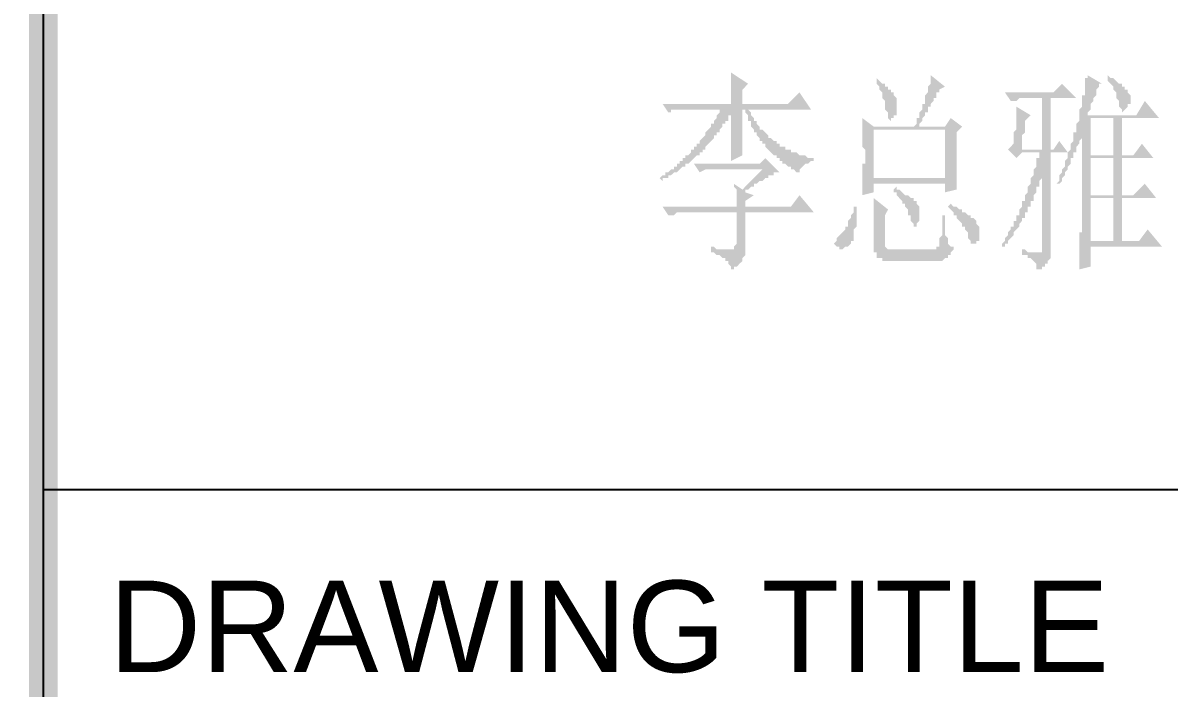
# Model space of a CAD drawing. Header units: inches. Extents: x 11 to 286, y 6 to 196.
# Drawn here: x 254.22 to 271.22, y 123.98 to 133.84 of the extents above; entities that cross this region are included whole.
import ezdxf

# ---------------------------------------------------------------- set-up
doc = ezdxf.new("R2010")
doc.units = ezdxf.units.IN
doc.header["$MEASUREMENT"] = 0
doc.layers.add('PDF_几何图形', color=7, linetype='Continuous')
doc.layers.add('PDF_文字', color=7, linetype='Continuous')
doc.layers.add('PDF_实体填充', color=7, linetype='Continuous', true_color=0xffffff)
doc.styles.add('PDF Courier New', font='Arial', dxfattribs={"height": 0.2})

msp = doc.modelspace()

# ---------------------------------------------------------------- hatches: boundary and pattern name
at = {"layer": 'PDF_实体填充', "transparency": 33554559}
h = msp.add_hatch(color=7, dxfattribs=at)
h.paths.add_polyline_path([(254.734, 9.031), (254.31, 9.454), (14.661, 9.031)], flags=0)
h.paths.add_polyline_path([(254.31, 9.454), (14.661, 9.031), (15.085, 9.454)], flags=0)
h.paths.add_polyline_path([(14.661, 9.031), (15.085, 9.454), (14.661, 191.445)], flags=0)
h.paths.add_polyline_path([(15.085, 9.454), (14.661, 191.445), (15.085, 191.022)], flags=0)
h.paths.add_polyline_path([(14.661, 191.445), (15.085, 191.022), (254.734, 191.445)], flags=0)
h.paths.add_polyline_path([(15.085, 191.022), (254.734, 191.445), (254.31, 191.022)], flags=0)
h.paths.add_polyline_path([(254.734, 191.445), (254.31, 191.022), (254.734, 9.031)], flags=0)
h.paths.add_polyline_path([(254.31, 191.022), (254.734, 9.031), (254.31, 9.454), (254.31, 191.022)], flags=0)
h = msp.add_hatch(color=7, dxfattribs=at)
h.paths.add_polyline_path([(254.31, 191.445), (254.734, 191.022), (282.716, 191.445)], flags=0)
h.paths.add_polyline_path([(254.734, 191.022), (282.716, 191.445), (282.335, 191.022)], flags=0)
h.paths.add_polyline_path([(282.716, 191.445), (282.335, 191.022), (282.716, 9.031)], flags=0)
h.paths.add_polyline_path([(282.335, 191.022), (282.716, 9.031), (282.335, 9.454)], flags=0)
h.paths.add_polyline_path([(282.716, 9.031), (282.335, 9.454), (254.31, 9.031)], flags=0)
h.paths.add_polyline_path([(282.335, 9.454), (254.31, 9.031), (254.734, 9.454)], flags=0)
h.paths.add_polyline_path([(254.31, 9.031), (254.734, 9.454), (254.31, 191.445)], flags=0)
h.paths.add_polyline_path([(254.734, 9.454), (254.31, 191.445), (254.734, 191.022), (254.734, 9.454)], flags=0)
h = msp.add_hatch(color=7, dxfattribs=at)
h.paths.add_polyline_path([(264.724, 132.644), (264.724, 132.644), (264.724, 132.687), (264.724, 132.687), (264.724, 132.729), (264.724, 132.771), (264.724, 132.771), (264.724, 132.814), (264.724, 132.856), (264.724, 132.898), (264.724, 132.898), (264.724, 132.941), (264.724, 132.983), (264.724, 133.025), (264.724, 133.11), (264.724, 133.11), (264.978, 132.941), (264.894, 132.856), (264.894, 132.644), (265.571, 132.644), (265.74, 132.814), (265.91, 132.56), (264.978, 132.56), (264.978, 132.56), (265.021, 132.517), (265.021, 132.517), (265.021, 132.475), (265.063, 132.433), (265.063, 132.433), (265.063, 132.39), (265.105, 132.39), (265.105, 132.348), (265.105, 132.348), (265.148, 132.306), (265.148, 132.306), (265.148, 132.263), (265.19, 132.263), (265.19, 132.263), (265.232, 132.221), (265.232, 132.221), (265.275, 132.179), (265.275, 132.179), (265.275, 132.136), (265.317, 132.136), (265.317, 132.136), (265.359, 132.094), (265.359, 132.094), (265.402, 132.094), (265.402, 132.052), (265.444, 132.052), (265.444, 132.009), (265.486, 132.009), (265.486, 132.009), (265.529, 132.009), (265.529, 131.967), (265.571, 131.967), (265.613, 131.967), (265.613, 131.925), (265.656, 131.925), (265.656, 131.925), (265.698, 131.925), (265.74, 131.882), (265.74, 131.882), (265.783, 131.882), (265.783, 131.882), (265.825, 131.882), (265.867, 131.84), (265.867, 131.84), (265.91, 131.84), (265.952, 131.84), (265.952, 131.84), (265.952, 131.798), (265.91, 131.798), (265.867, 131.755), (265.867, 131.755), (265.825, 131.755), (265.825, 131.755), (265.783, 131.713), (265.783, 131.713), (265.783, 131.713), (265.74, 131.671), (265.74, 131.671), (265.74, 131.628), (265.74, 131.628), (265.698, 131.628), (265.656, 131.671), (265.656, 131.671), (265.613, 131.671), (265.613, 131.713), (265.571, 131.713), (265.529, 131.755), (265.529, 131.755), (265.486, 131.755), (265.486, 131.798), (265.444, 131.798), (265.444, 131.84), (265.402, 131.84), (265.402, 131.882), (265.359, 131.882), (265.359, 131.882), (265.317, 131.925), (265.317, 131.925), (265.275, 131.967), (265.275, 131.967), (265.232, 132.009), (265.232, 132.009), (265.232, 132.052), (265.19, 132.052), (265.19, 132.094), (265.148, 132.094), (265.148, 132.136), (265.148, 132.136), (265.105, 132.179), (265.105, 132.179), (265.105, 132.221), (265.063, 132.221), (265.063, 132.263), (265.063, 132.263), (265.021, 132.306), (265.021, 132.348), (265.021, 132.348), (265.021, 132.39), (264.978, 132.39), (264.978, 132.433), (264.978, 132.475), (264.978, 132.475), (264.936, 132.517), (264.936, 132.517), (264.936, 132.56), (264.936, 132.56), (264.894, 132.56), (264.894, 132.517), (264.894, 132.475), (264.894, 132.433), (264.894, 132.39), (264.894, 132.348), (264.894, 132.306), (264.894, 132.263), (264.894, 132.221), (264.894, 132.179), (264.894, 132.136), (264.894, 132.094), (264.894, 132.094), (264.894, 132.052), (264.894, 132.009), (264.894, 132.009), (264.894, 131.967), (264.894, 131.967), (264.894, 131.925), (264.894, 131.925), (264.894, 131.925), (264.894, 131.882), (264.894, 131.882), (264.724, 131.798), (264.724, 131.798), (264.724, 131.84), (264.724, 131.882), (264.724, 131.882), (264.724, 131.925), (264.724, 131.967), (264.724, 132.009), (264.724, 132.009), (264.724, 132.052), (264.724, 132.094), (264.724, 132.094), (264.724, 132.136), (264.724, 132.179), (264.724, 132.221), (264.724, 132.221), (264.724, 132.263), (264.724, 132.306), (264.724, 132.348), (264.724, 132.39), (264.724, 132.433), (264.724, 132.433), (264.724, 132.475), (264.724, 132.517), (264.724, 132.517), (264.724, 132.517), (264.724, 132.475), (264.682, 132.475), (264.682, 132.433), (264.682, 132.39), (264.64, 132.39), (264.64, 132.348), (264.597, 132.348), (264.597, 132.306), (264.597, 132.306), (264.555, 132.263), (264.555, 132.263), (264.555, 132.221), (264.513, 132.221), (264.513, 132.179), (264.47, 132.179), (264.47, 132.136), (264.47, 132.136), (264.428, 132.094), (264.428, 132.094), (264.386, 132.052), (264.386, 132.052), (264.343, 132.009), (264.343, 132.009), (264.343, 131.967), (264.301, 131.967), (264.301, 131.925), (264.259, 131.925), (264.259, 131.882), (264.216, 131.882), (264.216, 131.882), (264.174, 131.84), (264.174, 131.84), (264.132, 131.798), (264.132, 131.798), (264.089, 131.755), (264.089, 131.755), (264.047, 131.755), (264.047, 131.713), (264.005, 131.713), (264.005, 131.713), (263.962, 131.671), (263.962, 131.671), (263.92, 131.628), (263.878, 131.628), (263.878, 131.628), (263.835, 131.586), (263.835, 131.586), (263.793, 131.586), (263.793, 131.544), (263.751, 131.544), (263.708, 131.544), (263.708, 131.501), (263.708, 131.501), (263.666, 131.544), (263.708, 131.586), (263.708, 131.586), (263.751, 131.586), (263.751, 131.628), (263.793, 131.628), (263.835, 131.671), (263.835, 131.671), (263.878, 131.671), (263.878, 131.713), (263.92, 131.713), (263.92, 131.755), (263.962, 131.755), (263.962, 131.798), (264.005, 131.798), (264.005, 131.84), (264.047, 131.84), (264.047, 131.882), (264.089, 131.882), (264.089, 131.882), (264.132, 131.925), (264.132, 131.925), (264.132, 131.967), (264.174, 131.967), (264.174, 132.009), (264.216, 132.009), (264.216, 132.052), (264.259, 132.052), (264.259, 132.094), (264.259, 132.094), (264.301, 132.136), (264.301, 132.136), (264.343, 132.179), (264.343, 132.221), (264.343, 132.221), (264.386, 132.263), (264.386, 132.263), (264.428, 132.306), (264.428, 132.306), (264.428, 132.348), (264.47, 132.348), (264.47, 132.39), (264.47, 132.39), (264.513, 132.433), (264.513, 132.475), (264.513, 132.475), (264.555, 132.517), (264.555, 132.517), (264.555, 132.56), (264.555, 132.56), (264.047, 132.56), (264.005, 132.56), (264.005, 132.56), (263.962, 132.56), (263.962, 132.56), (263.92, 132.56), (263.878, 132.56), (263.878, 132.56), (263.835, 132.56), (263.835, 132.517), (263.793, 132.517), (263.708, 132.644), (264.724, 132.644)], flags=0)
h.paths.add_polyline_path([(264.809, 131.12), (264.809, 131.12), (264.809, 131.163), (264.809, 131.205), (264.809, 131.205), (264.809, 131.247), (264.809, 131.29), (264.809, 131.332), (264.809, 131.332), (264.809, 131.374), (264.767, 131.417), (264.767, 131.459), (264.767, 131.459), (264.894, 131.374), (265.19, 131.671), (264.343, 131.671), (264.259, 131.628), (264.174, 131.755), (265.148, 131.755), (265.232, 131.84), (265.444, 131.628), (265.402, 131.628), (265.402, 131.628), (265.402, 131.628), (265.359, 131.628), (265.359, 131.586), (265.359, 131.586), (265.317, 131.586), (265.317, 131.586), (265.275, 131.586), (265.275, 131.544), (265.232, 131.544), (265.232, 131.544), (265.19, 131.501), (265.148, 131.501), (265.148, 131.501), (265.105, 131.459), (265.063, 131.459), (265.063, 131.417), (265.021, 131.417), (264.978, 131.374), (264.936, 131.374), (264.936, 131.332), (265.063, 131.29), (264.936, 131.205), (264.936, 131.12), (265.613, 131.12), (265.74, 131.29), (265.952, 131.036), (264.936, 131.036), (264.936, 130.528), (264.936, 130.485), (264.936, 130.443), (264.936, 130.443), (264.936, 130.401), (264.894, 130.358), (264.894, 130.358), (264.894, 130.316), (264.894, 130.316), (264.851, 130.274), (264.851, 130.274), (264.809, 130.231), (264.809, 130.231), (264.767, 130.231), (264.767, 130.189), (264.724, 130.189), (264.724, 130.189), (264.724, 130.189), (264.724, 130.231), (264.724, 130.231), (264.682, 130.274), (264.682, 130.274), (264.682, 130.316), (264.682, 130.316), (264.64, 130.316), (264.64, 130.358), (264.597, 130.358), (264.597, 130.358), (264.555, 130.401), (264.513, 130.401), (264.513, 130.401), (264.47, 130.443), (264.428, 130.443), (264.428, 130.443), (264.428, 130.528), (264.428, 130.528), (264.47, 130.528), (264.513, 130.485), (264.555, 130.485), (264.555, 130.485), (264.597, 130.485), (264.597, 130.485), (264.64, 130.485), (264.64, 130.485), (264.682, 130.485), (264.682, 130.485), (264.724, 130.485), (264.724, 130.485), (264.724, 130.485), (264.767, 130.485), (264.767, 130.528), (264.767, 130.528), (264.809, 130.57), (264.809, 130.57), (264.809, 130.612), (264.809, 130.612), (264.809, 131.036), (264.047, 131.036), (264.005, 131.036), (264.005, 131.036), (263.962, 131.036), (263.92, 131.036), (263.92, 131.036), (263.878, 130.993), (263.878, 130.993), (263.835, 130.993), (263.793, 130.993), (263.793, 130.993), (263.708, 131.12), (264.809, 131.12), (264.809, 131.12)], flags=0)
h = msp.add_hatch(color=7, dxfattribs=at)
h.paths.add_polyline_path([(266.841, 131.247), (267.053, 131.078), (267.01, 130.993), (267.01, 130.612), (267.01, 130.57), (267.01, 130.57), (267.01, 130.528), (267.01, 130.528), (267.053, 130.485), (267.053, 130.485), (267.095, 130.485), (267.095, 130.485), (267.688, 130.485), (267.73, 130.485), (267.772, 130.485), (267.772, 130.485), (267.772, 130.528), (267.815, 130.528), (267.815, 130.57), (267.815, 130.612), (267.815, 130.612), (267.815, 130.612), (267.815, 130.655), (267.815, 130.655), (267.857, 130.697), (267.857, 130.739), (267.857, 130.739), (267.857, 130.782), (267.857, 130.824), (267.857, 130.866), (267.857, 130.909), (267.857, 130.951), (267.857, 130.993), (267.857, 130.993), (267.899, 130.993), (267.899, 130.951), (267.899, 130.909), (267.899, 130.866), (267.899, 130.866), (267.899, 130.824), (267.899, 130.782), (267.899, 130.739), (267.899, 130.739), (267.899, 130.697), (267.942, 130.655), (267.942, 130.655), (267.942, 130.655), (267.942, 130.612), (267.942, 130.57), (267.942, 130.57), (267.984, 130.528), (267.984, 130.528), (268.026, 130.528), (268.026, 130.528), (268.026, 130.485), (267.984, 130.443), (267.984, 130.443), (267.984, 130.401), (267.942, 130.401), (267.942, 130.358), (267.899, 130.358), (267.899, 130.358), (267.857, 130.316), (267.857, 130.316), (267.815, 130.316), (267.815, 130.316), (267.815, 130.316), (267.053, 130.316), (267.01, 130.316), (267.01, 130.316), (266.968, 130.316), (266.968, 130.358), (266.926, 130.358), (266.926, 130.358), (266.883, 130.358), (266.883, 130.401), (266.883, 130.401), (266.883, 130.443), (266.841, 130.443), (266.841, 130.485), (266.841, 130.528), (266.841, 130.528), (266.841, 130.57), (266.841, 130.612), (266.841, 130.655), (266.841, 130.697), (266.841, 130.739), (266.841, 130.782), (266.841, 130.824), (266.841, 130.866), (266.841, 130.909), (266.841, 130.951), (266.841, 130.993), (266.841, 130.993), (266.841, 131.036), (266.841, 131.078), (266.841, 131.078), (266.841, 131.12), (266.841, 131.163), (266.841, 131.163), (266.841, 131.163), (266.841, 131.205), (266.841, 131.205), (266.841, 131.247), (266.841, 131.247)], flags=0)
h.paths.add_polyline_path([(267.137, 131.374), (267.18, 131.417), (267.18, 131.374), (267.222, 131.374), (267.264, 131.332), (267.264, 131.332), (267.307, 131.29), (267.349, 131.29), (267.349, 131.29), (267.391, 131.247), (267.391, 131.247), (267.434, 131.247), (267.434, 131.205), (267.434, 131.205), (267.476, 131.205), (267.476, 131.163), (267.476, 131.163), (267.476, 131.163), (267.518, 131.12), (267.518, 131.12), (267.518, 131.078), (267.518, 131.036), (267.518, 131.036), (267.518, 130.993), (267.518, 130.951), (267.518, 130.951), (267.518, 130.909), (267.518, 130.909), (267.476, 130.866), (267.476, 130.824), (267.476, 130.824), (267.476, 130.824), (267.434, 130.824), (267.434, 130.866), (267.434, 130.866), (267.391, 130.909), (267.391, 130.951), (267.391, 130.951), (267.391, 130.993), (267.349, 130.993), (267.349, 131.036), (267.349, 131.036), (267.349, 131.078), (267.307, 131.12), (267.307, 131.12), (267.307, 131.163), (267.264, 131.163), (267.264, 131.205), (267.222, 131.247), (267.222, 131.247), (267.18, 131.29), (267.18, 131.332), (267.137, 131.332), (267.137, 131.374), (267.137, 131.374)], flags=0)
h.paths.add_polyline_path([(267.942, 131.12), (267.984, 131.163), (267.984, 131.163), (268.026, 131.12), (268.026, 131.12), (268.069, 131.12), (268.111, 131.078), (268.111, 131.078), (268.153, 131.078), (268.153, 131.036), (268.196, 131.036), (268.196, 131.036), (268.238, 130.993), (268.238, 130.993), (268.28, 130.993), (268.28, 130.993), (268.28, 130.951), (268.323, 130.951), (268.365, 130.909), (268.365, 130.909), (268.365, 130.866), (268.407, 130.824), (268.407, 130.824), (268.407, 130.824), (268.407, 130.782), (268.407, 130.739), (268.407, 130.697), (268.407, 130.697), (268.407, 130.655), (268.407, 130.612), (268.365, 130.612), (268.365, 130.57), (268.323, 130.57), (268.323, 130.57), (268.323, 130.57), (268.28, 130.57), (268.28, 130.612), (268.28, 130.612), (268.238, 130.655), (268.238, 130.697), (268.238, 130.697), (268.238, 130.739), (268.238, 130.739), (268.196, 130.782), (268.196, 130.782), (268.196, 130.824), (268.153, 130.824), (268.153, 130.866), (268.153, 130.866), (268.111, 130.909), (268.111, 130.909), (268.069, 130.951), (268.069, 130.993), (268.026, 130.993), (268.026, 131.036), (267.984, 131.078), (267.984, 131.078), (267.942, 131.12), (267.942, 131.12), (267.942, 131.12)], flags=0)
h.paths.add_polyline_path([(266.545, 131.12), (266.587, 131.12), (266.587, 131.078), (266.587, 131.036), (266.587, 130.993), (266.587, 130.951), (266.587, 130.909), (266.587, 130.866), (266.587, 130.824), (266.587, 130.824), (266.545, 130.782), (266.545, 130.739), (266.545, 130.739), (266.545, 130.697), (266.545, 130.697), (266.545, 130.655), (266.545, 130.655), (266.545, 130.612), (266.502, 130.612), (266.502, 130.57), (266.502, 130.57), (266.46, 130.528), (266.46, 130.528), (266.418, 130.528), (266.418, 130.528), (266.375, 130.485), (266.375, 130.485), (266.333, 130.485), (266.333, 130.528), (266.291, 130.528), (266.291, 130.528), (266.248, 130.57), (266.248, 130.57), (266.248, 130.57), (266.291, 130.612), (266.291, 130.612), (266.291, 130.655), (266.333, 130.697), (266.333, 130.697), (266.375, 130.739), (266.375, 130.739), (266.375, 130.739), (266.418, 130.782), (266.418, 130.782), (266.418, 130.824), (266.46, 130.824), (266.46, 130.866), (266.46, 130.909), (266.46, 130.909), (266.502, 130.951), (266.502, 130.993), (266.502, 130.993), (266.545, 131.036), (266.545, 131.078), (266.545, 131.12), (266.545, 131.12), (266.545, 131.12)], flags=0)
h.paths.add_polyline_path([(266.883, 133.025), (266.926, 132.983), (266.926, 132.983), (266.968, 132.941), (267.01, 132.941), (267.01, 132.898), (267.053, 132.898), (267.053, 132.898), (267.053, 132.856), (267.095, 132.856), (267.095, 132.814), (267.137, 132.814), (267.137, 132.814), (267.137, 132.771), (267.18, 132.729), (267.18, 132.687), (267.18, 132.687), (267.18, 132.644), (267.18, 132.644), (267.18, 132.602), (267.18, 132.602), (267.18, 132.56), (267.18, 132.517), (267.18, 132.475), (267.137, 132.475), (267.137, 132.433), (267.137, 132.433), (267.095, 132.433), (267.095, 132.39), (267.095, 132.39), (267.053, 132.433), (267.053, 132.433), (267.053, 132.433), (267.053, 132.475), (267.053, 132.517), (267.01, 132.56), (267.01, 132.56), (267.01, 132.602), (267.01, 132.602), (267.01, 132.644), (267.01, 132.687), (267.01, 132.687), (266.968, 132.729), (266.968, 132.729), (266.968, 132.771), (266.968, 132.814), (266.926, 132.856), (266.926, 132.856), (266.926, 132.898), (266.883, 132.941), (266.883, 132.983), (266.883, 132.983), (266.883, 133.025)], flags=0)
h.paths.add_polyline_path([(266.672, 131.29), (266.672, 131.332), (266.672, 131.374), (266.672, 131.374), (266.672, 131.417), (266.672, 131.459), (266.672, 131.501), (266.672, 131.501), (266.672, 131.544), (266.672, 131.586), (266.672, 131.628), (266.672, 131.628), (266.672, 131.671), (266.672, 131.713), (266.672, 131.755), (266.714, 131.755), (266.714, 131.798), (266.714, 131.84), (266.714, 131.882), (266.714, 131.882), (266.714, 131.925), (266.714, 131.925), (266.714, 131.967), (266.672, 132.009), (266.672, 132.052), (266.672, 132.052), (266.672, 132.094), (266.672, 132.136), (266.672, 132.179), (266.672, 132.179), (266.672, 132.221), (266.672, 132.263), (266.672, 132.306), (266.672, 132.306), (266.672, 132.348), (266.672, 132.39), (266.672, 132.433), (266.672, 132.433), (266.841, 132.306), (267.434, 132.306), (267.476, 132.348), (267.476, 132.39), (267.476, 132.433), (267.518, 132.433), (267.518, 132.475), (267.518, 132.517), (267.518, 132.517), (267.561, 132.56), (267.561, 132.602), (267.561, 132.644), (267.603, 132.644), (267.603, 132.687), (267.603, 132.729), (267.603, 132.729), (267.603, 132.771), (267.645, 132.814), (267.645, 132.814), (267.645, 132.856), (267.645, 132.898), (267.645, 132.898), (267.688, 132.941), (267.688, 132.983), (267.688, 132.983), (267.688, 133.025), (267.688, 133.068), (267.688, 133.068), (267.899, 132.898), (267.815, 132.856), (267.815, 132.814), (267.772, 132.814), (267.772, 132.771), (267.772, 132.729), (267.73, 132.729), (267.73, 132.687), (267.688, 132.644), (267.688, 132.644), (267.688, 132.602), (267.645, 132.602), (267.645, 132.56), (267.645, 132.517), (267.603, 132.517), (267.603, 132.475), (267.603, 132.475), (267.561, 132.433), (267.561, 132.39), (267.561, 132.39), (267.518, 132.348), (267.518, 132.348), (267.518, 132.306), (267.899, 132.306), (267.984, 132.433), (268.153, 132.306), (268.069, 132.221), (268.069, 132.179), (268.069, 132.136), (268.069, 132.052), (268.069, 132.009), (268.069, 131.967), (268.069, 131.925), (268.069, 131.882), (268.069, 131.882), (268.069, 131.84), (268.069, 131.798), (268.069, 131.755), (268.069, 131.713), (268.069, 131.671), (268.069, 131.671), (268.069, 131.628), (268.069, 131.586), (268.069, 131.586), (268.069, 131.544), (268.069, 131.501), (268.069, 131.501), (268.069, 131.459), (268.069, 131.459), (268.069, 131.417), (268.069, 131.417), (268.069, 131.417), (268.069, 131.374), (267.899, 131.332), (267.899, 131.459), (266.841, 131.459), (266.841, 131.332), (266.672, 131.29)], flags=0)
h.paths.add_polyline_path([(266.841, 132.263), (266.841, 131.544), (267.899, 131.544), (267.899, 132.263), (266.841, 132.263), (266.841, 132.263)], flags=0)
h = msp.add_hatch(color=7, dxfattribs=at)
h.paths.add_polyline_path([(270.312, 133.025), (270.312, 133.068), (270.355, 133.025), (270.397, 133.025), (270.439, 132.983), (270.439, 132.983), (270.482, 132.941), (270.524, 132.941), (270.524, 132.941), (270.524, 132.898), (270.566, 132.898), (270.566, 132.898), (270.566, 132.856), (270.609, 132.856), (270.609, 132.856), (270.609, 132.814), (270.609, 132.814), (270.651, 132.771), (270.651, 132.729), (270.651, 132.729), (270.651, 132.687), (270.651, 132.644), (270.609, 132.644), (270.609, 132.602), (270.609, 132.602), (270.566, 132.56), (270.566, 132.56), (270.524, 132.517), (270.524, 132.517), (270.524, 132.517), (270.524, 132.56), (270.482, 132.602), (270.482, 132.644), (270.482, 132.644), (270.482, 132.644), (270.482, 132.687), (270.482, 132.687), (270.439, 132.729), (270.439, 132.771), (270.439, 132.771), (270.439, 132.814), (270.397, 132.856), (270.397, 132.856), (270.397, 132.898), (270.355, 132.941), (270.355, 132.941), (270.312, 132.983), (270.312, 133.025), (270.312, 133.025), (270.312, 133.025)], flags=0)
h.paths.add_polyline_path([(270.016, 133.068), (270.228, 132.941), (270.185, 132.941), (270.185, 132.941), (270.185, 132.898), (270.185, 132.898), (270.185, 132.898), (270.143, 132.856), (270.143, 132.814), (270.143, 132.814), (270.143, 132.771), (270.101, 132.729), (270.101, 132.729), (270.101, 132.687), (270.058, 132.644), (270.058, 132.602), (270.058, 132.56), (270.016, 132.517), (270.016, 132.475), (270.736, 132.475), (270.863, 132.687), (271.074, 132.433), (270.524, 132.433), (270.524, 131.882), (270.693, 131.882), (270.82, 132.052), (270.99, 131.84), (270.524, 131.84), (270.524, 131.29), (270.693, 131.29), (270.863, 131.459), (271.032, 131.247), (270.524, 131.247), (270.524, 130.612), (270.778, 130.612), (270.905, 130.782), (271.117, 130.528), (270.058, 130.528), (270.058, 130.231), (269.889, 130.189), (269.889, 130.189), (269.889, 130.189), (269.889, 130.231), (269.889, 130.231), (269.889, 130.274), (269.889, 130.274), (269.889, 130.274), (269.889, 130.316), (269.889, 130.316), (269.889, 130.358), (269.889, 130.358), (269.889, 130.401), (269.889, 130.401), (269.889, 130.443), (269.889, 130.443), (269.889, 130.485), (269.889, 130.528), (269.889, 130.528), (269.889, 130.57), (269.889, 130.57), (269.889, 130.612), (269.889, 130.655), (269.889, 130.655), (269.889, 130.697), (269.889, 130.739), (269.931, 130.739), (269.931, 130.782), (269.931, 130.824), (269.931, 130.824), (269.931, 130.866), (269.931, 130.909), (269.931, 130.951), (269.931, 130.951), (269.931, 130.993), (269.931, 131.036), (269.931, 131.078), (269.931, 131.12), (269.931, 131.163), (269.931, 131.163), (269.931, 131.205), (269.931, 131.247), (269.931, 131.29), (269.931, 131.332), (269.931, 131.374), (269.931, 131.417), (269.931, 131.459), (269.931, 131.501), (269.931, 131.544), (269.931, 131.586), (269.931, 131.628), (269.931, 131.671), (269.931, 131.713), (269.931, 131.755), (269.931, 131.798), (269.931, 131.84), (269.931, 131.882), (269.931, 131.925), (269.931, 131.967), (269.931, 132.009), (269.931, 132.052), (269.931, 132.094), (269.931, 132.136), (269.889, 132.094), (269.889, 132.052), (269.889, 132.052), (269.847, 132.009), (269.847, 131.967), (269.847, 131.925), (269.804, 131.925), (269.804, 131.882), (269.804, 131.84), (269.762, 131.84), (269.762, 131.798), (269.762, 131.755), (269.762, 131.755), (269.72, 131.713), (269.72, 131.671), (269.72, 131.671), (269.677, 131.628), (269.677, 131.628), (269.677, 131.586), (269.635, 131.544), (269.635, 131.544), (269.635, 131.501), (269.635, 131.501), (269.593, 131.459), (269.593, 131.459), (269.55, 131.459), (269.593, 131.501), (269.593, 131.544), (269.593, 131.544), (269.593, 131.586), (269.635, 131.628), (269.635, 131.671), (269.635, 131.671), (269.677, 131.713), (269.677, 131.755), (269.677, 131.755), (269.677, 131.798), (269.72, 131.84), (269.72, 131.84), (269.72, 131.882), (269.72, 131.925), (269.72, 131.925), (269.762, 131.967), (269.762, 132.009), (269.762, 132.052), (269.762, 132.052), (269.804, 132.094), (269.804, 132.136), (269.804, 132.136), (269.804, 132.179), (269.804, 132.221), (269.847, 132.221), (269.847, 132.263), (269.847, 132.263), (269.847, 132.306), (269.847, 132.348), (269.847, 132.348), (269.889, 132.39), (269.889, 132.433), (269.889, 132.433), (269.889, 132.475), (269.889, 132.517), (269.889, 132.517), (269.889, 132.56), (269.931, 132.602), (269.931, 132.644), (269.931, 132.644), (269.931, 132.687), (269.931, 132.729), (269.931, 132.771), (269.974, 132.771), (269.974, 132.814), (269.974, 132.856), (269.974, 132.898), (269.974, 132.898), (269.974, 132.941), (269.974, 132.983), (269.974, 133.025), (270.016, 133.025), (270.016, 133.068), (270.016, 133.068)], flags=0)
h.paths.add_polyline_path([(270.058, 132.433), (270.058, 131.882), (270.397, 131.882), (270.397, 132.433), (270.058, 132.433)], flags=0)
h.paths.add_polyline_path([(270.058, 131.84), (270.058, 131.29), (270.397, 131.29), (270.397, 131.84), (270.058, 131.84)], flags=0)
h.paths.add_polyline_path([(270.058, 131.247), (270.058, 130.612), (270.397, 130.612), (270.397, 131.247), (270.058, 131.247)], flags=0)
h.paths.add_polyline_path([(268.788, 132.814), (269.508, 132.814), (269.635, 132.941), (269.847, 132.729), (269.466, 132.729), (269.466, 131.967), (269.508, 131.967), (269.593, 132.094), (269.72, 131.925), (269.466, 131.925), (269.466, 130.528), (269.466, 130.485), (269.466, 130.443), (269.466, 130.401), (269.466, 130.401), (269.466, 130.358), (269.466, 130.358), (269.423, 130.316), (269.423, 130.274), (269.423, 130.274), (269.381, 130.274), (269.381, 130.231), (269.339, 130.231), (269.339, 130.189), (269.296, 130.189), (269.296, 130.189), (269.296, 130.189), (269.254, 130.189), (269.254, 130.231), (269.254, 130.231), (269.254, 130.274), (269.254, 130.274), (269.212, 130.316), (269.212, 130.316), (269.169, 130.358), (269.169, 130.358), (269.127, 130.358), (269.127, 130.401), (269.085, 130.401), (269.042, 130.401), (269.042, 130.401), (269.042, 130.485), (269.042, 130.485), (269.085, 130.485), (269.127, 130.443), (269.127, 130.443), (269.169, 130.443), (269.169, 130.443), (269.212, 130.443), (269.254, 130.443), (269.254, 130.443), (269.254, 130.443), (269.296, 130.443), (269.296, 130.443), (269.339, 130.443), (269.339, 130.485), (269.339, 130.485), (269.339, 130.528), (269.339, 130.528), (269.339, 131.628), (269.339, 131.628), (269.339, 131.586), (269.339, 131.544), (269.339, 131.544), (269.296, 131.501), (269.296, 131.501), (269.296, 131.459), (269.296, 131.417), (269.254, 131.417), (269.254, 131.374), (269.254, 131.332), (269.254, 131.332), (269.212, 131.29), (269.212, 131.247), (269.212, 131.205), (269.169, 131.205), (269.169, 131.163), (269.169, 131.12), (269.127, 131.12), (269.127, 131.078), (269.127, 131.036), (269.085, 131.036), (269.085, 130.993), (269.085, 130.951), (269.042, 130.951), (269.042, 130.909), (269.042, 130.909), (269, 130.866), (269, 130.824), (269, 130.824), (268.958, 130.782), (268.958, 130.782), (268.915, 130.739), (268.915, 130.739), (268.915, 130.697), (268.873, 130.655), (268.873, 130.655), (268.831, 130.612), (268.831, 130.612), (268.831, 130.57), (268.788, 130.57), (268.788, 130.528), (268.746, 130.528), (268.746, 130.528), (268.746, 130.528), (268.746, 130.57), (268.746, 130.57), (268.788, 130.612), (268.788, 130.655), (268.788, 130.655), (268.831, 130.697), (268.831, 130.697), (268.831, 130.739), (268.873, 130.782), (268.873, 130.782), (268.873, 130.824), (268.915, 130.824), (268.915, 130.866), (268.915, 130.909), (268.958, 130.909), (268.958, 130.951), (268.958, 130.993), (269, 130.993), (269, 131.036), (269, 131.078), (269, 131.078), (269.042, 131.12), (269.042, 131.163), (269.042, 131.205), (269.085, 131.205), (269.085, 131.247), (269.085, 131.247), (269.085, 131.29), (269.127, 131.332), (269.127, 131.374), (269.127, 131.374), (269.127, 131.417), (269.169, 131.459), (269.169, 131.501), (269.169, 131.501), (269.169, 131.544), (269.212, 131.586), (269.212, 131.586), (269.212, 131.628), (269.212, 131.671), (269.212, 131.671), (269.254, 131.713), (269.254, 131.755), (269.254, 131.755), (269.254, 131.798), (269.254, 131.84), (269.296, 131.84), (269.296, 131.882), (269.296, 131.925), (269.296, 131.925), (269.042, 131.925), (268.958, 131.84), (268.831, 131.967), (268.915, 132.052), (268.915, 132.052), (268.915, 132.052), (268.915, 132.094), (268.915, 132.094), (268.915, 132.136), (268.915, 132.179), (268.915, 132.179), (268.915, 132.221), (268.958, 132.263), (268.958, 132.263), (268.958, 132.306), (268.958, 132.348), (268.958, 132.39), (268.958, 132.433), (268.958, 132.475), (268.958, 132.517), (268.958, 132.56), (268.958, 132.602), (269.169, 132.475), (269.085, 132.39), (269.085, 132.348), (269.085, 132.306), (269.085, 132.263), (269.085, 132.221), (269.042, 132.179), (269.042, 132.136), (269.042, 132.136), (269.042, 132.094), (269.042, 132.052), (269.042, 132.052), (269.042, 132.009), (269.042, 132.009), (269.042, 131.967), (269.042, 131.967), (269.339, 131.967), (269.339, 132.729), (269.127, 132.729), (269.085, 132.729), (269.085, 132.729), (269.042, 132.729), (269, 132.729), (269, 132.729), (268.958, 132.687), (268.958, 132.687), (268.915, 132.687), (268.873, 132.687), (268.873, 132.687), (268.788, 132.814), (268.788, 132.814)], flags=0)

# ---------------------------------------------------------------- linework, layer by layer
at = {"layer": 'PDF_几何图形'}
msp.add_line((254.522, 126.929), (282.504, 126.929), dxfattribs=at)
msp.add_lwpolyline([(14.873, 23.467), (254.522, 23.467), (254.522, 191.234), (14.873, 191.234)], close=True, dxfattribs=at)

# ---------------------------------------------------------------- texts
at = {"layer": 'PDF_文字', "style": 'PDF Courier New'}
msp.add_text('DRAWING TITLE', height=1.35581, dxfattribs=at).set_placement((255.496, 124.22))

doc.saveas('drawing.dxf')
